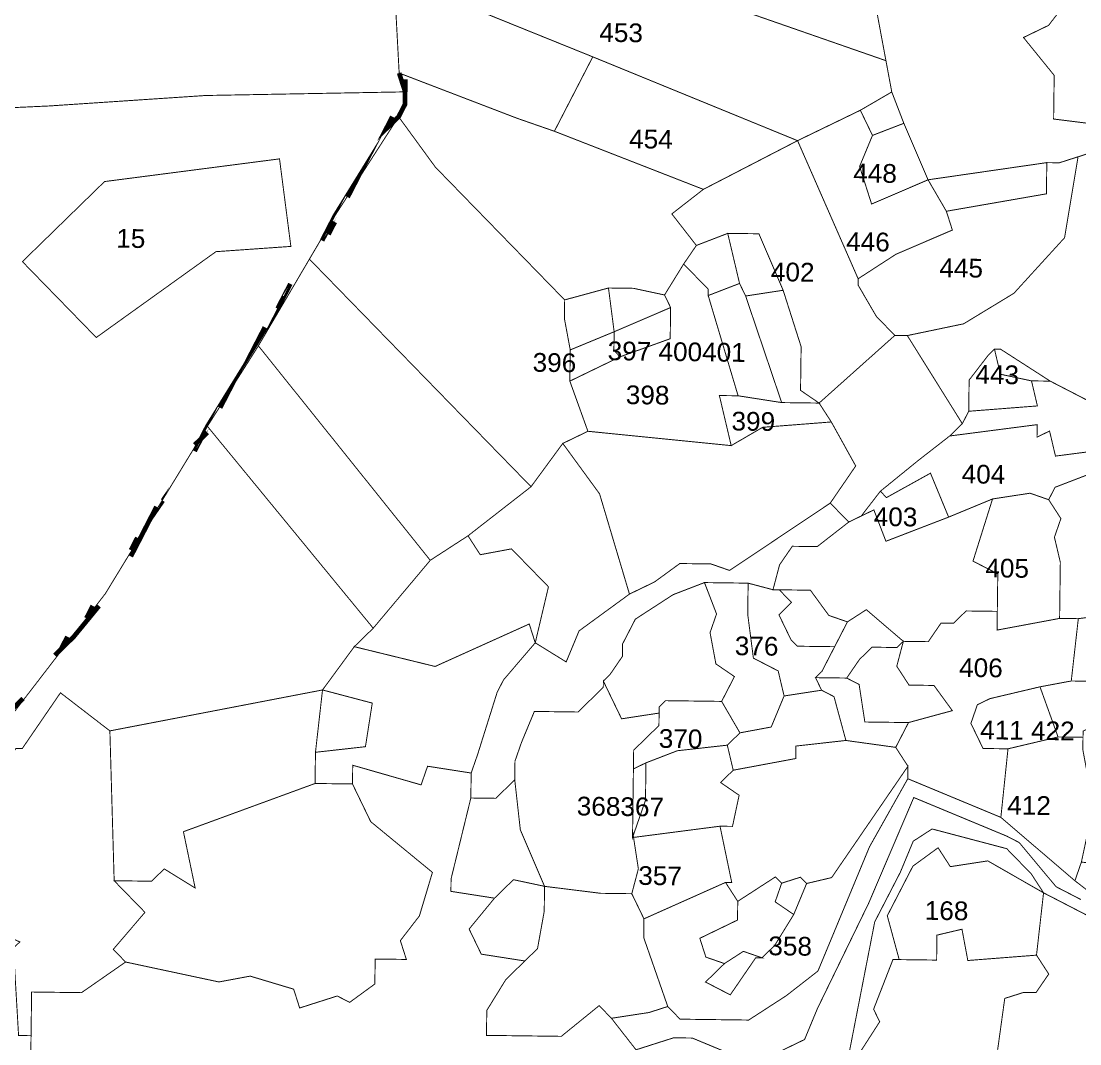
# Model space of a CAD drawing. Header units: metres. Extents: x 259177 to 277314, y 2171367 to 2185445.
# Drawn here: x 266817 to 267490, y 2172549 to 2173199 of the extents above; entities that cross this region are included whole.
import ezdxf

# ---------------------------------------------------------------- set-up
doc = ezdxf.new("R2010")
doc.units = ezdxf.units.M
doc.header["$MEASUREMENT"] = 0
for name, color, linetype in [('SURVEY NO.', 7, 'Continuous'), ('SURVEY PLOT BOUNDARY', 35, 'Continuous'), ('VILLAGE BOUNDARY', 212, 'Continuous')]:
    doc.layers.add(name, color=color, linetype=linetype)
doc.styles.add('PDF Arial', font='arial.ttf')

# ---------------------------------------------------------------- blocks, each defined once
blk = doc.blocks.new('FEWEWFEWQT')
at = {"layer": 'SURVEY PLOT BOUNDARY', "lineweight": 18, "const_width": 0.001}
for points in [[(282137.550328883, 2174205.862767039), (282137.5303302719, 2174205.816096483), (282137.5169980497, 2174205.782760372), (282137.443670133, 2174205.602745372), (282137.3770084663, 2174205.449399122), (282137.343677633, 2174205.276051344), (282137.3236791608, 2174205.236048011), (282137.1770234663, 2174204.982693428), (282137.1703573552, 2174204.716004539), (282137.1770234663, 2174204.676001206), (282137.1836897163, 2174204.575992872), (282137.1903558274, 2174204.4759844), (282137.1970220775, 2174204.455982733), (282136.9837047163, 2174204.449315511), (282136.8170505497, 2174204.435981066), (282136.7037256886, 2174204.429313845)], [(282137.9502987441, 2174204.429313845), (282137.8903033275, 2174204.435981066), (282137.8903033275, 2174204.482651622), (282137.8569724941, 2174204.522654955), (282137.8836370775, 2174204.535989539), (282137.9036356885, 2174204.562658428)], [(282136.7037256886, 2174204.429313845), (282136.8170505497, 2174204.435981066), (282136.9837047163, 2174204.449315511), (282137.1970220775, 2174204.455982733), (282137.1970220775, 2174204.442648289), (282137.1903558274, 2174204.429313845), (282137.1236941608, 2174204.322638289), (282137.0970295774, 2174204.275967733), (282137.043700133, 2174204.182626622), (282136.9903708274, 2174204.095952733), (282136.8837122163, 2174203.915937594), (282136.743722633, 2174203.729255372)], [(282137.9303002719, 2174204.135956067), (282137.8903033275, 2174204.155957733), (282137.8369740219, 2174204.189293844), (282137.8303077719, 2174204.189293844), (282137.8236416608, 2174204.182626622), (282137.8036431886, 2174204.155957733), (282137.8036431886, 2174204.122621622), (282137.7969769386, 2174204.109287178), (282137.7369815219, 2174204.202628289), (282137.7969769386, 2174204.215962733), (282137.8503062441, 2174204.249298844), (282137.9036356885, 2174204.309303844), (282137.9169679108, 2174204.395977733), (282137.9369665219, 2174204.402644956)], [(282138.0102942997, 2174203.549240233), (282137.8903033275, 2174203.609245372), (282137.8769709663, 2174203.629247039), (282137.8503062441, 2174203.655915928), (282137.7703123552, 2174203.675917594), (282137.7503137441, 2174203.66258315), (282137.7369815219, 2174203.629247039), (282137.7103167996, 2174203.575909122), (282137.6836522163, 2174203.429230233)], [(282136.8103842997, 2174203.395894122), (282136.8103842997, 2174203.442564678), (282136.8103842997, 2174203.489235233), (282136.8637137441, 2174203.489235233), (282136.9103767996, 2174203.522571344), (282136.9770384663, 2174203.5092369), (282137.0103692997, 2174203.502569678), (282137.043700133, 2174203.5092369), (282137.0903633274, 2174203.495902455), (282137.0970295774, 2174203.475900789), (282137.1170280497, 2174203.482568011), (282137.1370265219, 2174203.489235233), (282137.150358883, 2174203.482568011), (282137.1770234663, 2174203.502569678), (282137.1770234663, 2174203.529238567), (282137.2103542997, 2174203.529238567), (282137.2036881886, 2174203.549240233), (282137.2236866608, 2174203.575909122), (282137.2370190219, 2174203.622579817), (282137.2036881886, 2174203.649248705), (282137.1703573552, 2174203.675917594), (282137.150358883, 2174203.715920927), (282137.150358883, 2174203.735922595), (282137.2236866608, 2174203.715920927), (282137.2303529108, 2174203.735922595), (282137.2770159663, 2174203.729255372), (282137.2770159663, 2174203.715920927), (282137.2770159663, 2174203.702586483), (282137.2570174941, 2174203.615912594), (282137.2570174941, 2174203.60257815), (282137.3036806886, 2174203.595910928), (282137.2770159663, 2174203.562574678), (282137.2903483274, 2174203.535905789), (282137.3370115219, 2174203.529238567), (282137.3170130497, 2174203.5092369), (282137.2970144385, 2174203.475900789), (282137.2970144385, 2174203.4492319), (282137.3770084663, 2174203.4492319), (282137.4170055497, 2174203.482568011), (282137.4303377719, 2174203.469233566), (282137.4570024941, 2174203.435897456), (282137.4969994386, 2174203.4492319), (282137.5169980497, 2174203.4492319), (282137.5836597164, 2174203.422563011), (282137.6369890219, 2174203.4492319), (282137.650321383, 2174203.482568011), (282137.7036506886, 2174203.595910928), (282137.7503137441, 2174203.709253706), (282137.8503062441, 2174203.669250372), (282137.8636386052, 2174203.66258315), (282137.9036356885, 2174203.615912594), (282137.9303002719, 2174203.60257815)], [(282137.9702973552, 2174203.909270372), (282137.9236341608, 2174203.90260315), (282137.9036356885, 2174203.90260315), (282137.9036356885, 2174203.96260815), (282137.8969694385, 2174203.989277039), (282137.9036356885, 2174204.009278705), (282137.8903033275, 2174204.029280372), (282137.8969694385, 2174204.042614817), (282137.9303002719, 2174204.055949261)], [(282137.9303002719, 2174203.60257815), (282137.9036356885, 2174203.615912594), (282137.8636386052, 2174203.66258315), (282137.8503062441, 2174203.669250372), (282137.7503137441, 2174203.709253706), (282137.7036506886, 2174203.595910928), (282137.650321383, 2174203.482568011), (282137.6369890219, 2174203.4492319), (282137.5836597164, 2174203.422563011), (282137.5169980497, 2174203.4492319), (282137.4969994386, 2174203.4492319), (282137.4570024941, 2174203.435897456), (282137.4303377719, 2174203.469233566), (282137.4703348552, 2174203.475900789), (282137.4903333274, 2174203.482568011), (282137.5036656886, 2174203.469233566), (282137.5769934664, 2174203.469233566), (282137.6169905497, 2174203.495902455), (282137.650321383, 2174203.522571344), (282137.7036506886, 2174203.655915928), (282137.743647633, 2174203.729255372), (282137.843640133, 2174203.689252039), (282137.9236341608, 2174203.622579817), (282137.9502987441, 2174203.60257815)], [(282137.6836522163, 2174203.415895789), (282137.7169830496, 2174203.469233566), (282137.7103167996, 2174203.482568011), (282137.7303152719, 2174203.535905789), (282137.7369815219, 2174203.535905789), (282137.7769784663, 2174203.535905789), (282137.7769784663, 2174203.562574678), (282137.8036431886, 2174203.5692419), (282137.8103092997, 2174203.535905789), (282137.8836370775, 2174203.542573011), (282137.8969694385, 2174203.522571344), (282137.8836370775, 2174203.502569678), (282137.8703048552, 2174203.502569678), (282137.8503062441, 2174203.495902455), (282137.8369740219, 2174203.3892269)]]:
    blk.add_lwpolyline(points, dxfattribs=at)
for points in [[(282137.4770009663, 2174205.096036344), (282137.2770159663, 2174204.782676761), (282137.6903183275, 2174204.595994539), (282137.7103167996, 2174204.495986067), (282137.350343883, 2174204.615996205), (282137.1770234663, 2174204.676001206), (282137.1703573552, 2174204.716004539), (282137.1770234663, 2174204.982693428), (282137.3236791608, 2174205.236048011), (282137.3770084663, 2174205.189377456)], [(282137.7103167996, 2174204.495986067), (282137.7169830496, 2174204.462649955), (282137.6836522163, 2174204.442648289), (282137.6169905497, 2174204.409312178), (282137.3970069385, 2174204.495986067), (282137.2770159663, 2174204.542656761), (282137.1836897163, 2174204.575992872), (282137.1770234663, 2174204.676001206), (282137.350343883, 2174204.615996205)], [(282137.9036356885, 2174204.609328983), (282137.9036356885, 2174204.562658428), (282137.8836370775, 2174204.535989539), (282137.8569724941, 2174204.522654955), (282137.8903033275, 2174204.482651622), (282137.8903033275, 2174204.435981066), (282137.9502987441, 2174204.429313845), (282137.9369665219, 2174204.402644956), (282137.9169679108, 2174204.395977733), (282137.8969694385, 2174204.389310511), (282137.8836370775, 2174204.389310511), (282137.7569799941, 2174204.369308844), (282137.7303152719, 2174204.429313845), (282137.7169830496, 2174204.462649955), (282137.7103167996, 2174204.495986067), (282137.6903183275, 2174204.595994539), (282137.6903183275, 2174204.622663428), (282137.7169830496, 2174204.615996205), (282137.7369815219, 2174204.595994539), (282137.8036431886, 2174204.602661761), (282137.8503062441, 2174204.609328983)], [(282137.3970069385, 2174204.495986067), (282137.3570099941, 2174204.4159794), (282137.3170130497, 2174204.429313845), (282137.1903558274, 2174204.4759844), (282137.1836897163, 2174204.575992872), (282137.2770159663, 2174204.542656761)], [(282137.6169905497, 2174204.409312178), (282137.5169980497, 2174204.3559744), (282137.3570099941, 2174204.4159794), (282137.3970069385, 2174204.495986067)], [(282137.3570099941, 2174204.4159794), (282137.5169980497, 2174204.3559744), (282137.4836672163, 2174204.329305511), (282137.5103317997, 2174204.2959694), (282137.4969994386, 2174204.275967733), (282137.4770009663, 2174204.242631622), (282137.443670133, 2174204.249298844), (282137.4170055497, 2174204.249298844), (282137.3703423552, 2174204.2359644), (282137.2303529108, 2174204.375976067), (282137.1903558274, 2174204.429313845), (282137.1970220775, 2174204.442648289), (282137.1970220775, 2174204.455982733), (282137.1903558274, 2174204.4759844), (282137.3170130497, 2174204.429313845)], [(282137.7303152719, 2174204.429313845), (282137.6969844386, 2174204.4159794), (282137.6836522163, 2174204.442648289), (282137.7169830496, 2174204.462649955)], [(282137.6969844386, 2174204.4159794), (282137.6836522163, 2174204.382643289), (282137.6969844386, 2174204.342639956), (282137.7569799941, 2174204.369308844), (282137.7769784663, 2174204.335972733), (282137.7836445774, 2174204.315971067), (282137.7236491608, 2174204.289302178), (282137.6836522163, 2174204.262633289), (282137.6169905497, 2174204.409312178), (282137.6836522163, 2174204.442648289)], [(282137.3703423552, 2174204.082618289), (282137.3370115219, 2174204.035947594), (282137.0970295774, 2174204.275967733), (282137.1236941608, 2174204.322638289), (282137.1903558274, 2174204.429313845), (282137.2303529108, 2174204.375976067), (282137.3703423552, 2174204.2359644), (282137.3703423552, 2174204.215962733), (282137.3770084663, 2174204.182626622), (282137.3770084663, 2174204.149290511), (282137.3970069385, 2174204.095952733)], [(282137.7569799941, 2174204.369308844), (282137.6969844386, 2174204.342639956), (282137.6836522163, 2174204.382643289), (282137.6969844386, 2174204.4159794), (282137.7303152719, 2174204.429313845)], [(282137.6836522163, 2174204.262633289), (282137.6836522163, 2174204.255966066), (282137.7036506886, 2174204.222629956), (282137.7236491608, 2174204.202628289), (282137.643655133, 2174204.129288844), (282137.6236566608, 2174204.142623289), (282137.6236566608, 2174204.189293844), (282137.6036581885, 2174204.249298844), (282137.5769934664, 2174204.309303844), (282137.543662633, 2174204.309303844), (282137.5103317997, 2174204.2959694), (282137.4836672163, 2174204.329305511), (282137.5169980497, 2174204.3559744), (282137.6169905497, 2174204.409312178)], [(282137.7369815219, 2174204.202628289), (282137.7236491608, 2174204.202628289), (282137.7036506886, 2174204.222629956), (282137.6836522163, 2174204.255966066), (282137.6836522163, 2174204.262633289), (282137.7236491608, 2174204.289302178), (282137.7836445774, 2174204.315971067), (282137.7769784663, 2174204.335972733), (282137.8836370775, 2174204.3559744), (282137.8836370775, 2174204.389310511), (282137.8969694385, 2174204.389310511), (282137.9169679108, 2174204.395977733), (282137.9036356885, 2174204.309303844), (282137.8503062441, 2174204.249298844), (282137.7969769386, 2174204.215962733)], [(282136.8770459663, 2174204.3559744), (282136.7903858274, 2174204.269300511), (282136.8703798552, 2174204.189293844), (282136.9970370774, 2174204.282634955), (282137.0770309663, 2174204.289302178), (282137.0636987441, 2174204.382643289)], [(282136.8770459663, 2174204.3559744), (282137.0636987441, 2174204.382643289), (282137.0770309663, 2174204.289302178), (282136.9970370774, 2174204.282634955), (282136.8703798552, 2174204.189293844), (282136.7903858274, 2174204.269300511)], [(282137.7769784663, 2174204.335972733), (282137.7569799941, 2174204.369308844), (282137.8836370775, 2174204.389310511), (282137.8836370775, 2174204.3559744)], [(282137.5569949941, 2174204.255966066), (282137.5236641607, 2174204.242631622), (282137.5236641607, 2174204.249298844), (282137.4969994386, 2174204.275967733), (282137.5103317997, 2174204.2959694), (282137.543662633, 2174204.309303844)], [(282137.6036581885, 2174204.249298844), (282137.5636611052, 2174204.242631622), (282137.5569949941, 2174204.255966066), (282137.543662633, 2174204.309303844), (282137.5769934664, 2174204.309303844)], [(282137.3370115219, 2174204.035947594), (282137.2703498552, 2174203.982609816), (282137.2303529108, 2174203.955940928), (282137.043700133, 2174204.182626622), (282137.0970295774, 2174204.275967733)], [(282137.5236641607, 2174204.242631622), (282137.5569949941, 2174204.135956067), (282137.5369965219, 2174204.135956067), (282137.550328883, 2174204.082618289), (282137.3970069385, 2174204.095952733), (282137.3770084663, 2174204.149290511), (282137.4303377719, 2174204.1759594), (282137.4836672163, 2174204.195961067), (282137.4836672163, 2174204.229297178), (282137.4770009663, 2174204.242631622), (282137.4969994386, 2174204.275967733), (282137.5236641607, 2174204.249298844)], [(282137.4236716608, 2174204.202628289), (282137.3770084663, 2174204.182626622), (282137.3703423552, 2174204.215962733), (282137.3703423552, 2174204.2359644), (282137.4170055497, 2174204.249298844)], [(282137.4770009663, 2174204.242631622), (282137.4836672163, 2174204.229297178), (282137.4236716608, 2174204.202628289), (282137.4170055497, 2174204.249298844), (282137.443670133, 2174204.249298844)], [(282137.6036581885, 2174204.129288844), (282137.5569949941, 2174204.135956067), (282137.5236641607, 2174204.242631622), (282137.5569949941, 2174204.255966066), (282137.5636611052, 2174204.242631622)], [(282137.643655133, 2174204.129288844), (282137.6036581885, 2174204.129288844), (282137.5636611052, 2174204.242631622), (282137.6036581885, 2174204.249298844), (282137.6236566608, 2174204.189293844), (282137.6236566608, 2174204.142623289)], [(282137.4303377719, 2174204.1759594), (282137.4236716608, 2174204.182626622), (282137.4236716608, 2174204.202628289), (282137.4836672163, 2174204.229297178), (282137.4836672163, 2174204.195961067)], [(282137.4303377719, 2174204.1759594), (282137.3770084663, 2174204.149290511), (282137.3770084663, 2174204.182626622), (282137.4236716608, 2174204.202628289), (282137.4236716608, 2174204.182626622)], [(282137.7969769386, 2174204.109287178), (282137.7836445774, 2174204.095952733), (282137.7503137441, 2174204.069283844), (282137.7103167996, 2174204.035947594), (282137.6903183275, 2174204.009278705), (282137.6769859663, 2174204.002611483), (282137.6569874941, 2174204.02261315), (282137.6836522163, 2174204.062616622), (282137.6569874941, 2174204.109287178), (282137.643655133, 2174204.129288844), (282137.7236491608, 2174204.202628289), (282137.7369815219, 2174204.202628289)], [(282137.8703048552, 2174204.155957733), (282137.8769709663, 2174204.129288844), (282137.8036431886, 2174204.122621622), (282137.8036431886, 2174204.155957733), (282137.8236416608, 2174204.182626622), (282137.8303077719, 2174204.189293844), (282137.8369740219, 2174204.162624956)], [(282137.8903033275, 2174204.155957733), (282137.8703048552, 2174204.155957733), (282137.8369740219, 2174204.162624956), (282137.8303077719, 2174204.189293844), (282137.8369740219, 2174204.189293844)], [(282137.2303529108, 2174203.955940928), (282137.1703573552, 2174203.882601483), (282136.9903708274, 2174204.095952733), (282137.043700133, 2174204.182626622)], [(282137.8903033275, 2174204.155957733), (282137.9303002719, 2174204.135956067), (282137.943632633, 2174204.082618289), (282137.8969694385, 2174204.075951067), (282137.8903033275, 2174204.102619955), (282137.8769709663, 2174204.095952733), (282137.8769709663, 2174204.109287178), (282137.7836445774, 2174204.095952733), (282137.7969769386, 2174204.109287178), (282137.8036431886, 2174204.122621622), (282137.8769709663, 2174204.129288844), (282137.8703048552, 2174204.155957733)], [(282137.643655133, 2174204.129288844), (282137.6569874941, 2174204.109287178), (282137.5836597164, 2174204.102619955), (282137.550328883, 2174204.082618289), (282137.5369965219, 2174204.135956067), (282137.5569949941, 2174204.135956067), (282137.6036581885, 2174204.129288844)], [(282137.3970069385, 2174204.095952733), (282137.550328883, 2174204.082618289), (282137.5836597164, 2174204.102619955), (282137.6569874941, 2174204.109287178), (282137.6836522163, 2174204.062616622), (282137.6569874941, 2174204.02261315), (282137.550328883, 2174203.949273705), (282137.5303302719, 2174203.955940928), (282137.4969994386, 2174203.955940928), (282137.4703348552, 2174203.935939261), (282137.443670133, 2174203.922604817), (282137.4103392996, 2174204.029280372), (282137.3703423552, 2174204.082618289)], [(282137.943632633, 2174204.082618289), (282137.9502987441, 2174204.069283844), (282137.9303002719, 2174204.055949261), (282137.8969694385, 2174204.042614817), (282137.8903033275, 2174204.029280372), (282137.8703048552, 2174204.035947594), (282137.8303077719, 2174204.029280372), (282137.7836445774, 2174204.009278705), (282137.7636461052, 2174204.055949261), (282137.7169830496, 2174204.029280372), (282137.7103167996, 2174204.035947594), (282137.7503137441, 2174204.069283844), (282137.7836445774, 2174204.095952733), (282137.8769709663, 2174204.109287178), (282137.8769709663, 2174204.095952733), (282137.8903033275, 2174204.102619955), (282137.8969694385, 2174204.075951067)], [(282137.1703573552, 2174203.882601483), (282137.150358883, 2174203.862599817), (282137.1170280497, 2174203.815929261), (282136.8903783275, 2174203.769258705), (282136.8370490219, 2174203.809262039), (282136.7970520774, 2174203.749257039), (282136.7903858274, 2174203.749257039), (282136.750388883, 2174203.695919261), (282136.743722633, 2174203.682584817), (282136.6970595774, 2174203.689252039), (282136.7237241608, 2174203.715920927), (282136.743722633, 2174203.729255372), (282136.8837122163, 2174203.915937594), (282136.9903708274, 2174204.095952733)], [(282137.343677633, 2174203.869267039), (282137.3570099941, 2174203.929272039), (282137.3170130497, 2174203.969275372), (282137.2836822163, 2174203.96260815), (282137.2703498552, 2174203.982609816), (282137.3370115219, 2174204.035947594), (282137.3703423552, 2174204.082618289), (282137.4103392996, 2174204.029280372), (282137.443670133, 2174203.922604817), (282137.3903408275, 2174203.882601483), (282137.3770084663, 2174203.849265372)], [(282137.7836445774, 2174204.009278705), (282137.7169830496, 2174203.982609816), (282137.7036506886, 2174204.015945928), (282137.6903183275, 2174204.009278705), (282137.7103167996, 2174204.035947594), (282137.7169830496, 2174204.029280372), (282137.7636461052, 2174204.055949261)], [(282137.8903033275, 2174204.029280372), (282137.9036356885, 2174204.009278705), (282137.8969694385, 2174203.989277039), (282137.9036356885, 2174203.96260815), (282137.9036356885, 2174203.90260315), (282137.8369740219, 2174203.889268706), (282137.8369740219, 2174203.909270372), (282137.8369740219, 2174203.949273705), (282137.8103092997, 2174203.96260815), (282137.8303077719, 2174204.029280372), (282137.8703048552, 2174204.035947594)], [(282137.6769859663, 2174204.002611483), (282137.643655133, 2174203.975942594), (282137.6169905497, 2174203.975942594), (282137.6036581885, 2174203.955940928), (282137.5969919385, 2174203.929272039), (282137.5703273552, 2174203.935939261), (282137.543662633, 2174203.935939261), (282137.5236641607, 2174203.935939261), (282137.4903333274, 2174203.922604817), (282137.450336383, 2174203.895935928), (282137.4370040219, 2174203.869267039), (282137.4370040219, 2174203.855932594), (282137.4236716608, 2174203.835930928), (282137.4170055497, 2174203.829263705), (282137.4170055497, 2174203.822596483), (282137.3903408275, 2174203.795927594), (282137.343677633, 2174203.795927594), (282137.3303452719, 2174203.762591483), (282137.3236791608, 2174203.742589816), (282137.3236791608, 2174203.72258815), (282137.3170130497, 2174203.715920927), (282137.3036806886, 2174203.702586483), (282137.2903483274, 2174203.702586483), (282137.2770159663, 2174203.702586483), (282137.2770159663, 2174203.715920927), (282137.2770159663, 2174203.729255372), (282137.2836822163, 2174203.749257039), (282137.3036806886, 2174203.815929261), (282137.3103467997, 2174203.829263705), (282137.343677633, 2174203.869267039), (282137.3770084663, 2174203.849265372), (282137.3903408275, 2174203.882601483), (282137.443670133, 2174203.922604817), (282137.4703348552, 2174203.935939261), (282137.4969994386, 2174203.955940928), (282137.5303302719, 2174203.955940928), (282137.550328883, 2174203.949273705), (282137.6569874941, 2174204.02261315)], [(282137.8369740219, 2174203.909270372), (282137.8036431886, 2174203.909270372), (282137.7903108274, 2174203.895935928), (282137.7769784663, 2174203.895935928), (282137.7636461052, 2174203.875934261), (282137.7369815219, 2174203.875934261), (282137.6969844386, 2174203.909270372), (282137.6769859663, 2174203.895935928), (282137.6569874941, 2174203.90260315), (282137.6369890219, 2174203.929272039), (282137.6036581885, 2174203.929272039), (282137.5969919385, 2174203.929272039), (282137.6036581885, 2174203.955940928), (282137.6169905497, 2174203.975942594), (282137.643655133, 2174203.975942594), (282137.6769859663, 2174204.002611483), (282137.6903183275, 2174204.009278705), (282137.7036506886, 2174204.015945928), (282137.7169830496, 2174203.982609816), (282137.7836445774, 2174204.009278705), (282137.8303077719, 2174204.029280372), (282137.8103092997, 2174203.96260815), (282137.8369740219, 2174203.949273705)], [(282137.343677633, 2174203.869267039), (282137.3370115219, 2174203.889268706), (282137.2370190219, 2174203.84259815), (282137.150358883, 2174203.862599817), (282137.1703573552, 2174203.882601483), (282137.2303529108, 2174203.955940928), (282137.2703498552, 2174203.982609816), (282137.2836822163, 2174203.96260815), (282137.3170130497, 2174203.969275372), (282137.3570099941, 2174203.929272039)], [(282138.1636161052, 2174203.882601483), (282138.1502837441, 2174203.875934261), (282138.1102867997, 2174203.869267039), (282138.0769559663, 2174203.875934261), (282138.0569574941, 2174203.875934261), (282137.9969619386, 2174203.875934261), (282137.9836295774, 2174203.855932594), (282137.9902958274, 2174203.835930928), (282137.943632633, 2174203.822596483), (282137.9369665219, 2174203.835930928), (282137.9169679108, 2174203.835930928), (282137.9236341608, 2174203.90260315), (282137.9702973552, 2174203.909270372), (282137.9769634663, 2174203.915937594), (282138.0502912441, 2174203.929272039), (282138.1236191608, 2174203.942606483), (282138.1302852719, 2174203.90260315)], [(282137.4770009663, 2174203.795927594), (282137.4370040219, 2174203.789260372), (282137.4170055497, 2174203.829263705), (282137.4236716608, 2174203.835930928), (282137.4370040219, 2174203.855932594), (282137.4370040219, 2174203.869267039), (282137.450336383, 2174203.895935928), (282137.4903333274, 2174203.922604817), (282137.5236641607, 2174203.935939261), (282137.5369965219, 2174203.90260315), (282137.5303302719, 2174203.882601483), (282137.5369965219, 2174203.849265372), (282137.5569949941, 2174203.835930928), (282137.543662633, 2174203.809262039), (282137.5169980497, 2174203.809262039), (282137.4836672163, 2174203.809262039), (282137.4770009663, 2174203.802594817)], [(282137.6103242997, 2174203.815929261), (282137.5969919385, 2174203.78259315), (282137.5636611052, 2174203.775925928), (282137.543662633, 2174203.809262039), (282137.5569949941, 2174203.835930928), (282137.5369965219, 2174203.849265372), (282137.5303302719, 2174203.882601483), (282137.5369965219, 2174203.90260315), (282137.5236641607, 2174203.935939261), (282137.543662633, 2174203.935939261), (282137.5703273552, 2174203.935939261), (282137.5703273552, 2174203.90260315), (282137.5769934664, 2174203.855932594), (282137.6036581885, 2174203.84259815)], [(282137.650321383, 2174203.822596483), (282137.6103242997, 2174203.815929261), (282137.6036581885, 2174203.84259815), (282137.5769934664, 2174203.855932594), (282137.5703273552, 2174203.90260315), (282137.5703273552, 2174203.935939261), (282137.5969919385, 2174203.929272039), (282137.6036581885, 2174203.929272039), (282137.6169905497, 2174203.915937594), (282137.6036581885, 2174203.90260315), (282137.6169905497, 2174203.875934261), (282137.6236566608, 2174203.869267039), (282137.6636536052, 2174203.869267039), (282137.650321383, 2174203.84259815), (282137.643655133, 2174203.835930928)], [(282137.6769859663, 2174203.895935928), (282137.6636536052, 2174203.869267039), (282137.6236566608, 2174203.869267039), (282137.6169905497, 2174203.875934261), (282137.6036581885, 2174203.90260315), (282137.6169905497, 2174203.915937594), (282137.6036581885, 2174203.929272039), (282137.6369890219, 2174203.929272039), (282137.6569874941, 2174203.90260315)], [(282137.7369815219, 2174203.875934261), (282137.7303152719, 2174203.869267039), (282137.7169830496, 2174203.869267039), (282137.7036506886, 2174203.869267039), (282137.6903183275, 2174203.855932594), (282137.6769859663, 2174203.835930928), (282137.643655133, 2174203.835930928), (282137.650321383, 2174203.84259815), (282137.6636536052, 2174203.869267039), (282137.6769859663, 2174203.895935928), (282137.6969844386, 2174203.909270372)], [(282137.8369740219, 2174203.909270372), (282137.8369740219, 2174203.889268706), (282137.9036356885, 2174203.90260315), (282137.9236341608, 2174203.90260315), (282137.9169679108, 2174203.835930928), (282137.8836370775, 2174203.829263705), (282137.8303077719, 2174203.815929261), (282137.8169754108, 2174203.809262039), (282137.8103092997, 2174203.789260372), (282137.8236416608, 2174203.762591483), (282137.8503062441, 2174203.762591483), (282137.843640133, 2174203.689252039), (282137.743647633, 2174203.729255372), (282137.743647633, 2174203.742589816), (282137.7303152719, 2174203.762591483), (282137.743647633, 2174203.789260372), (282137.7903108274, 2174203.802594817), (282137.7703123552, 2174203.829263705), (282137.743647633, 2174203.829263705), (282137.7303152719, 2174203.849265372), (282137.7369815219, 2174203.875934261), (282137.7636461052, 2174203.875934261), (282137.7769784663, 2174203.895935928), (282137.7903108274, 2174203.895935928), (282137.8036431886, 2174203.909270372)], [(282137.1103617997, 2174203.749257039), (282137.1636912441, 2174203.755924261), (282137.1703573552, 2174203.802594817), (282137.1170280497, 2174203.815929261), (282137.150358883, 2174203.862599817), (282137.2370190219, 2174203.84259815), (282137.3370115219, 2174203.889268706), (282137.343677633, 2174203.869267039), (282137.3103467997, 2174203.829263705), (282137.3036806886, 2174203.815929261), (282137.2836822163, 2174203.749257039), (282137.2770159663, 2174203.729255372), (282137.2303529108, 2174203.735922595), (282137.2236866608, 2174203.715920927), (282137.150358883, 2174203.735922595), (282137.150358883, 2174203.715920927), (282137.1103617997, 2174203.715920927)], [(282137.743647633, 2174203.789260372), (282137.6969844386, 2174203.789260372), (282137.6903183275, 2174203.829263705), (282137.6769859663, 2174203.835930928), (282137.6903183275, 2174203.855932594), (282137.7036506886, 2174203.869267039), (282137.7169830496, 2174203.869267039), (282137.7303152719, 2174203.869267039), (282137.7369815219, 2174203.875934261), (282137.7303152719, 2174203.849265372), (282137.743647633, 2174203.829263705), (282137.7703123552, 2174203.829263705), (282137.7903108274, 2174203.802594817)], [(282137.3570099941, 2174203.609245372), (282137.3303452719, 2174203.669250372), (282137.3236791608, 2174203.72258815), (282137.3236791608, 2174203.742589816), (282137.3303452719, 2174203.762591483), (282137.343677633, 2174203.795927594), (282137.3903408275, 2174203.795927594), (282137.4170055497, 2174203.822596483), (282137.4170055497, 2174203.829263705), (282137.4370040219, 2174203.789260372), (282137.4770009663, 2174203.795927594), (282137.4770009663, 2174203.78259315), (282137.4703348552, 2174203.775925928), (282137.450336383, 2174203.755924261), (282137.450336383, 2174203.735922595), (282137.450336383, 2174203.669250372), (282137.4570024941, 2174203.629247039), (282137.450336383, 2174203.60257815), (282137.4170055497, 2174203.60257815)], [(282137.7303152719, 2174203.762591483), (282137.6769859663, 2174203.769258705), (282137.6636536052, 2174203.815929261), (282137.650321383, 2174203.822596483), (282137.643655133, 2174203.835930928), (282137.6769859663, 2174203.835930928), (282137.6903183275, 2174203.829263705), (282137.6969844386, 2174203.789260372), (282137.743647633, 2174203.789260372)], [(282137.9036356885, 2174203.775925928), (282137.8503062441, 2174203.762591483), (282137.8236416608, 2174203.762591483), (282137.8103092997, 2174203.789260372), (282137.8169754108, 2174203.809262039), (282137.8303077719, 2174203.815929261), (282137.8836370775, 2174203.829263705)], [(282137.943632633, 2174203.822596483), (282137.943632633, 2174203.789260372), (282137.9303002719, 2174203.78259315), (282137.9303002719, 2174203.775925928), (282137.9036356885, 2174203.775925928), (282137.8836370775, 2174203.829263705), (282137.9169679108, 2174203.835930928), (282137.9369665219, 2174203.835930928)], [(282137.1103617997, 2174203.749257039), (282137.1103617997, 2174203.715920927), (282136.9703723552, 2174203.66258315), (282136.9837047163, 2174203.60257815), (282136.950373883, 2174203.622579817), (282136.9370415219, 2174203.609245372), (282136.8970445775, 2174203.609245372), (282136.8903783275, 2174203.769258705), (282137.1170280497, 2174203.815929261)], [(282137.1103617997, 2174203.749257039), (282137.1170280497, 2174203.815929261), (282137.1703573552, 2174203.802594817), (282137.1636912441, 2174203.755924261)], [(282137.6769859663, 2174203.769258705), (282137.6236566608, 2174203.762591483), (282137.6236566608, 2174203.749257039), (282137.5569949941, 2174203.735922595), (282137.550328883, 2174203.762591483), (282137.5636611052, 2174203.775925928), (282137.5969919385, 2174203.78259315), (282137.6103242997, 2174203.815929261), (282137.650321383, 2174203.822596483), (282137.6636536052, 2174203.815929261)], [(282136.8970445775, 2174203.609245372), (282136.9303754108, 2174203.575909122), (282136.8970445775, 2174203.535905789), (282136.9103767996, 2174203.522571344), (282136.8637137441, 2174203.489235233), (282136.8103842997, 2174203.489235233), (282136.8103842997, 2174203.442564678), (282136.7970520774, 2174203.442564678), (282136.7903858274, 2174203.535905789), (282136.7970520774, 2174203.542573011), (282136.7370565219, 2174203.5692419), (282136.6970595774, 2174203.582576344), (282136.7837197163, 2174203.689252039), (282136.750388883, 2174203.695919261), (282136.7903858274, 2174203.749257039), (282136.7970520774, 2174203.749257039), (282136.8370490219, 2174203.809262039), (282136.8903783275, 2174203.769258705)], [(282137.543662633, 2174203.809262039), (282137.5636611052, 2174203.775925928), (282137.550328883, 2174203.762591483), (282137.4969994386, 2174203.755924261), (282137.4636686052, 2174203.742589816), (282137.450336383, 2174203.735922595), (282137.450336383, 2174203.755924261), (282137.4703348552, 2174203.775925928), (282137.4770009663, 2174203.78259315), (282137.4770009663, 2174203.795927594), (282137.4770009663, 2174203.802594817), (282137.4836672163, 2174203.809262039), (282137.5169980497, 2174203.809262039)], [(282137.9303002719, 2174203.762591483), (282137.9369665219, 2174203.729255372), (282137.9369665219, 2174203.675917594), (282137.9303002719, 2174203.642581483), (282137.9236341608, 2174203.622579817), (282137.843640133, 2174203.689252039), (282137.8503062441, 2174203.762591483), (282137.9036356885, 2174203.775925928), (282137.9303002719, 2174203.775925928)], [(282137.5569949941, 2174203.735922595), (282137.543662633, 2174203.72258815), (282137.5636611052, 2174203.709253706), (282137.5569949941, 2174203.675917594), (282137.543662633, 2174203.675917594), (282137.450336383, 2174203.66258315), (282137.4636686052, 2174203.702586483), (282137.4636686052, 2174203.742589816), (282137.4969994386, 2174203.755924261), (282137.550328883, 2174203.762591483)], [(282137.743647633, 2174203.742589816), (282137.6636536052, 2174203.622579817), (282137.6369890219, 2174203.615912594), (282137.6303227719, 2174203.622579817), (282137.6103242997, 2174203.615912594), (282137.6036581885, 2174203.622579817), (282137.5636611052, 2174203.595910928), (282137.550328883, 2174203.615912594), (282137.5569949941, 2174203.615912594), (282137.543662633, 2174203.675917594), (282137.5569949941, 2174203.675917594), (282137.5636611052, 2174203.709253706), (282137.543662633, 2174203.72258815), (282137.5569949941, 2174203.735922595), (282137.6236566608, 2174203.749257039), (282137.6236566608, 2174203.762591483), (282137.6769859663, 2174203.769258705), (282137.7303152719, 2174203.762591483)], [(282137.450336383, 2174203.735922595), (282137.4636686052, 2174203.742589816), (282137.4636686052, 2174203.702586483), (282137.450336383, 2174203.66258315), (282137.450336383, 2174203.669250372)], [(282137.743647633, 2174203.729255372), (282137.7036506886, 2174203.655915928), (282137.650321383, 2174203.522571344), (282137.6169905497, 2174203.495902455), (282137.5769934664, 2174203.469233566), (282137.5036656886, 2174203.469233566), (282137.4903333274, 2174203.482568011), (282137.4636686052, 2174203.555907455), (282137.4636686052, 2174203.575909122), (282137.550328883, 2174203.615912594), (282137.5636611052, 2174203.595910928), (282137.5636611052, 2174203.575909122), (282137.5236641607, 2174203.555907455), (282137.5303302719, 2174203.535905789), (282137.550328883, 2174203.529238567), (282137.5303302719, 2174203.5092369), (282137.5569949941, 2174203.495902455), (282137.5836597164, 2174203.535905789), (282137.5903258274, 2174203.535905789), (282137.6036581885, 2174203.549240233), (282137.6236566608, 2174203.582576344), (282137.6369890219, 2174203.615912594), (282137.6636536052, 2174203.622579817), (282137.743647633, 2174203.742589816)], [(282136.9103767996, 2174203.522571344), (282136.8970445775, 2174203.535905789), (282136.9303754108, 2174203.575909122), (282136.8970445775, 2174203.609245372), (282136.9370415219, 2174203.609245372), (282136.950373883, 2174203.622579817), (282136.9837047163, 2174203.60257815), (282136.9703723552, 2174203.66258315), (282137.1103617997, 2174203.715920927), (282137.150358883, 2174203.715920927), (282137.1703573552, 2174203.675917594), (282137.2036881886, 2174203.649248705), (282137.2370190219, 2174203.622579817), (282137.2236866608, 2174203.575909122), (282137.2036881886, 2174203.549240233), (282137.2103542997, 2174203.529238567), (282137.1770234663, 2174203.529238567), (282137.1770234663, 2174203.502569678), (282137.150358883, 2174203.482568011), (282137.1370265219, 2174203.489235233), (282137.1170280497, 2174203.482568011), (282137.0970295774, 2174203.475900789), (282137.0903633274, 2174203.495902455), (282137.043700133, 2174203.5092369), (282137.0103692997, 2174203.502569678), (282136.9770384663, 2174203.5092369)], [(282137.3570099941, 2174203.609245372), (282137.3236791608, 2174203.615912594), (282137.3036806886, 2174203.595910928), (282137.2570174941, 2174203.60257815), (282137.2570174941, 2174203.615912594), (282137.2770159663, 2174203.702586483), (282137.2903483274, 2174203.702586483), (282137.3036806886, 2174203.702586483), (282137.3170130497, 2174203.715920927), (282137.3236791608, 2174203.72258815), (282137.3303452719, 2174203.669250372)], [(282137.550328883, 2174203.615912594), (282137.4636686052, 2174203.575909122), (282137.450336383, 2174203.60257815), (282137.4570024941, 2174203.629247039), (282137.450336383, 2174203.669250372), (282137.450336383, 2174203.66258315), (282137.543662633, 2174203.675917594), (282137.5569949941, 2174203.615912594)], [(282137.8903033275, 2174203.609245372), (282137.8303077719, 2174203.642581483), (282137.7903108274, 2174203.635914261), (282137.7769784663, 2174203.655915928), (282137.7503137441, 2174203.635914261), (282137.7236491608, 2174203.582576344), (282137.7369815219, 2174203.535905789), (282137.7303152719, 2174203.535905789), (282137.7103167996, 2174203.482568011), (282137.7169830496, 2174203.469233566), (282137.6836522163, 2174203.415895789), (282137.6836522163, 2174203.422563011), (282137.6836522163, 2174203.429230233), (282137.7103167996, 2174203.575909122), (282137.7369815219, 2174203.629247039), (282137.7503137441, 2174203.66258315), (282137.7703123552, 2174203.675917594), (282137.8503062441, 2174203.655915928), (282137.8769709663, 2174203.629247039)], [(282138.0236266608, 2174203.589243567), (282137.9836295774, 2174203.595910928), (282137.9502987441, 2174203.60257815), (282137.9236341608, 2174203.622579817), (282137.9303002719, 2174203.642581483), (282138.0102942997, 2174203.635914261), (282138.0169604108, 2174203.675917594), (282138.0369590219, 2174203.675917594)], [(282137.8903033275, 2174203.609245372), (282137.8836370775, 2174203.542573011), (282137.8103092997, 2174203.535905789), (282137.8036431886, 2174203.5692419), (282137.7769784663, 2174203.562574678), (282137.7769784663, 2174203.535905789), (282137.7369815219, 2174203.535905789), (282137.7236491608, 2174203.582576344), (282137.7503137441, 2174203.635914261), (282137.7769784663, 2174203.655915928), (282137.7903108274, 2174203.635914261), (282137.8303077719, 2174203.642581483)], [(282137.3370115219, 2174203.529238567), (282137.2903483274, 2174203.535905789), (282137.2770159663, 2174203.562574678), (282137.3036806886, 2174203.595910928), (282137.3236791608, 2174203.615912594), (282137.3570099941, 2174203.609245372), (282137.3570099941, 2174203.582576344), (282137.350343883, 2174203.542573011)], [(282137.6103242997, 2174203.615912594), (282137.6036581885, 2174203.595910928), (282137.6236566608, 2174203.582576344), (282137.6036581885, 2174203.549240233), (282137.5903258274, 2174203.535905789), (282137.5703273552, 2174203.542573011), (282137.550328883, 2174203.529238567), (282137.5303302719, 2174203.535905789), (282137.5236641607, 2174203.555907455), (282137.5636611052, 2174203.575909122), (282137.5636611052, 2174203.595910928), (282137.6036581885, 2174203.622579817)], [(282137.6236566608, 2174203.582576344), (282137.6036581885, 2174203.595910928), (282137.6103242997, 2174203.615912594), (282137.6303227719, 2174203.622579817), (282137.6369890219, 2174203.615912594)], [(282137.450336383, 2174203.60257815), (282137.4636686052, 2174203.575909122), (282137.4636686052, 2174203.555907455), (282137.4903333274, 2174203.482568011), (282137.4703348552, 2174203.475900789), (282137.4303377719, 2174203.469233566), (282137.4170055497, 2174203.482568011), (282137.3770084663, 2174203.4492319), (282137.2970144385, 2174203.4492319), (282137.2970144385, 2174203.475900789), (282137.3170130497, 2174203.5092369), (282137.3370115219, 2174203.529238567), (282137.350343883, 2174203.542573011), (282137.3570099941, 2174203.582576344), (282137.3570099941, 2174203.609245372), (282137.4170055497, 2174203.60257815)], [(282138.1102867997, 2174203.3892269), (282137.9836295774, 2174203.3892269), (282137.8769709663, 2174203.382559678), (282137.8369740219, 2174203.3892269), (282137.8503062441, 2174203.495902455), (282137.8703048552, 2174203.502569678), (282137.8836370775, 2174203.502569678), (282137.8969694385, 2174203.522571344), (282137.8836370775, 2174203.542573011), (282137.8903033275, 2174203.609245372), (282138.0102942997, 2174203.549240233), (282138.0236266608, 2174203.549240233), (282138.0836220774, 2174203.482568011), (282138.2102792996, 2174203.495902455), (282138.2236116608, 2174203.462566345), (282138.1302852719, 2174203.382559678)], [(282136.8103842997, 2174203.442564678), (282136.8103842997, 2174203.395894122), (282136.8103842997, 2174203.2692169), (282136.7570549941, 2174203.2692169), (282136.750388883, 2174203.335889122), (282136.743722633, 2174203.395894122), (282136.7370565219, 2174203.462566345), (282136.7903858274, 2174203.535905789), (282136.7970520774, 2174203.442564678)], [(282137.5903258274, 2174203.535905789), (282137.5836597164, 2174203.535905789), (282137.5569949941, 2174203.495902455), (282137.5303302719, 2174203.5092369), (282137.550328883, 2174203.529238567), (282137.5703273552, 2174203.542573011)]]:
    blk.add_lwpolyline(points, close=True, dxfattribs=at)
at = {"layer": 'VILLAGE BOUNDARY', "const_width": 0.005}
for points in [[(282137.1903558274, 2174204.4759844), (282137.1970220775, 2174204.455982733), (282137.1970220775, 2174204.449315511)], [(282137.1970220775, 2174204.469317178), (282137.1970220775, 2174204.455982733), (282137.1970220775, 2174204.449315511), (282137.1970220775, 2174204.442648289), (282137.1903558274, 2174204.429313845), (282137.1770234663, 2174204.4159794), (282137.1836897163, 2174204.429313845)], [(282137.1103617997, 2174204.2959694), (282137.1236941608, 2174204.322638289), (282137.143692633, 2174204.3559744), (282137.1370265219, 2174204.342639956)], [(282137.1236941608, 2174204.315971067), (282137.1170280497, 2174204.302636622)], [(282137.0703648552, 2174204.2359644), (282137.0636987441, 2174204.222629956), (282137.043700133, 2174204.189293844), (282137.050366383, 2174204.202628289)], [(282137.0770309663, 2174204.249298844), (282137.0636987441, 2174204.222629956)], [(282136.9770384663, 2174204.069283844), (282136.9903708274, 2174204.095952733), (282137.0103692997, 2174204.129288844), (282137.0037031886, 2174204.1159544)], [(282136.9903708274, 2174204.089285511), (282136.9770384663, 2174204.075951067)], [(282136.943707633, 2174204.015945928), (282136.9303754108, 2174203.995944261), (282136.9370415219, 2174204.009278705)], [(282136.9303754108, 2174203.995944261), (282136.9103767996, 2174203.955940928)], [(282136.9103767996, 2174203.96260815), (282136.9170430496, 2174203.975942594)], [(282136.8303829108, 2174203.849265372), (282136.850381383, 2174203.869267039), (282136.8770459663, 2174203.90260315)], [(282136.8703798552, 2174203.90260315), (282136.8637137441, 2174203.889268706)], [(282136.843715133, 2174203.869267039), (282136.8370490219, 2174203.855932594)], [(282136.7970520774, 2174203.802594817), (282136.7770534664, 2174203.78259315), (282136.750388883, 2174203.749257039)]]:
    blk.add_lwpolyline(points, dxfattribs=at)
at = {"layer": 'SURVEY NO.', "char_height": 0.02, "attachment_point": 7, "style": 'PDF Arial'}
for s, insert in [('453', (282137.4036731885, 2174204.511951069)), ('454', (282137.4370040219, 2174204.398630941)), ('448', (282137.6769859663, 2174204.36529483)), ('15', (282136.8903783275, 2174204.285288163)), ('446', (282137.6703198552, 2174204.291955385)), ('445', (282137.7703123552, 2174204.265286496)), ('402', (282137.5903258274, 2174204.258619274)), ('397 400401', (282137.4170055497, 2174204.171945386)), ('396', (282137.3370115219, 2174204.158588153)), ('443', (282137.8103092997, 2174204.15192093)), ('398', (282137.4370040219, 2174204.125252042)), ('399', (282137.550328883, 2174204.098583153)), ('404', (282137.7969769386, 2174204.045268163)), ('403', (282137.7036506886, 2174203.99857468)), ('405', (282137.8236416608, 2174203.945259691)), ('376', (282137.5569949941, 2174203.858563014)), ('406', (282137.7969769386, 2174203.838584135)), ('411 422', (282137.8203086052, 2174203.772481622)), ('370', (282137.4770009663, 2174203.75855468)), ('368367', (282137.3903408275, 2174203.685215236)), ('412', (282137.8503062441, 2174203.692474956)), ('357', (282137.4570024941, 2174203.611875792)), ('168', (282137.7636461052, 2174203.578562469)), ('358', (282137.5969919385, 2174203.538536208))]:
    blk.add_mtext(s, dxfattribs=dict(at, insert=insert))

msp = doc.modelspace()

# ---------------------------------------------------------------- block references
at = {"xscale": 594.7216958835667, "yscale": 594.7216958835667, "zscale": 594.7216958835667, "rotation": 359.254356221976}
msp.add_blockref('FEWEWFEWQT', (-184338996.5878014, -1288580324.586977), dxfattribs=at)

doc.saveas('drawing.dxf')
